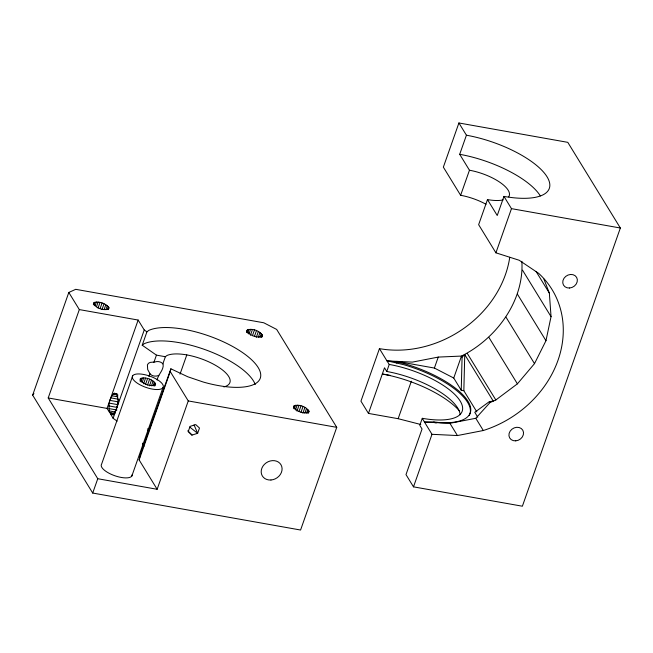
<?xml version="1.0" encoding="UTF-8"?>
<svg xmlns="http://www.w3.org/2000/svg" width="653" height="653" viewBox="0 0 653 653"><rect width="100%" height="100%" fill="white"/><g stroke="black" fill="none" stroke-linecap="round" stroke-linejoin="round"><path stroke-width="0.98" d="M114.781 413.692L109.761 412.761C108.031 406.297 109.059 397.946 114.202 393.294L116.324 393.645C119.581 400.044 117.883 409.415 112.683 414.337L110.561 413.994L113.124 418.328L117.148 421.136M476.837 411.912L463.842 390.731L461.247 390.274L462.079 357.06L461.475 356.073L438.253 357.085L412.378 362.113L387.588 360.938L386.951 360.88L379.442 348.637A103.329 87.755 -31.5 0 0 509.756 257.298M463.842 390.731L464.748 354.612L462.079 357.06M118.528 400.142L116.977 407.366L109.002 405.946M461.247 390.274L453.745 378.03L461.475 356.073C496.092 338.76 524.22 301.188 521.878 261.314M386.951 360.88L389.237 364.447A59.823 21.827 19.4 0 1 460.194 401.064A59.823 21.827 19.4 0 1 422.279 418.304L424.491 422.075L449.917 423.307L475.792 418.279L490.003 402.583L495.839 399.979L517.396 383.842L534.505 363.631L545.973 340.711L551.042 316.656L549.353 293.099L543.925 279.109M170.874 368.798L170.245 371.557L188.26 400.926L157.144 489.285L139.13 459.916L140.322 454.676L170.874 368.798L187.77 376.765L203.222 382.021A62.541 22.822 19.4 0 0 251.78 359.942A62.541 22.822 19.4 0 0 148.819 330.385L146.925 331.846L142.215 345.217L156.442 355.134L165.372 356.718L166.915 355.526A35.352 12.897 19.4 0 1 214.315 364.635A35.352 12.897 19.4 0 1 223.889 386.927M155.585 383.972L155.39 384.723C150.402 387.017 142.819 384.193 140.085 379.515L140.281 378.764C145.268 376.471 152.851 379.295 155.585 383.972L154.916 385.89M247.152 330.181L246.956 330.932C249.691 335.609 257.282 338.434 262.261 336.14L262.465 335.381C259.723 330.704 252.14 327.888 247.152 330.181L246.475 332.099M309.008 411.268L308.812 412.019C303.825 414.312 296.242 411.488 293.499 406.811L293.703 406.06C298.682 403.766 306.273 406.582 309.008 411.268L308.33 413.186M32.65 395.138L68.81 292.454L75.707 289.32L263.771 322.778L276.676 329.43L336.736 427.34L300.576 530.024L92.71 493.048L32.65 395.138L33.932 393.555M157.144 489.285L97.762 478.722L48.208 397.946L79.323 309.587L68.81 292.454M93.363 304.494L94.032 302.576C99.166 300.976 105.753 303.4 108.945 307.669L108.537 309.155C103.403 310.746 96.824 308.322 93.624 304.061L94.032 302.576M93.983 305.024L94.995 302.143M95.036 305.808L96.391 301.964M96.424 306.853L98.113 302.053M98.023 308.167L100.048 302.404M100.048 308.747L102.072 302.992M102.015 309.53L104.047 303.767M104.137 309.489L105.827 304.69M105.949 309.538L107.304 305.694M107.353 309.587L108.365 306.706M108.267 309.587L108.945 307.669M114.748 413.651L109.761 412.761L107.035 408.411L138.15 320.052L79.323 309.587M113.124 418.328L144.24 329.969L138.15 320.052M132.722 375.785L101.607 464.144A16.317 5.95 19.4 0 0 115.197 475.874A16.317 5.95 19.4 0 0 132.224 474.551M92.71 493.048L97.762 478.722M139.979 381.091L140.991 378.218M140.819 381.744L142.174 377.907M142.044 382.658L143.742 377.858M143.554 383.833L145.586 378.071M145.554 384.299L147.578 378.536M148.925 376.503L149.929 373.63L147.692 369.557L147.407 364.896L148.451 363.313L150.214 362.391L154.908 361.974A8.154 6.93 -31.5 0 1 162.336 363.288L163.128 364.154C164.025 370.178 157.944 374.398 157.136 380.095M153.871 362.431L156.442 355.134M147.57 384.984L149.594 379.222M149.464 385.841L151.488 380.079M151.447 385.85L153.137 381.05M153.071 385.907L154.426 382.07M154.247 385.947L155.259 383.066M162.834 363.917L165.372 356.718M131.833 476.061L162.948 387.702A16.317 5.95 19.4 0 0 143.334 374.398A16.317 5.95 19.4 0 0 137.228 383.131A16.317 5.95 19.4 0 0 162.948 387.702M139.13 459.916L170.245 371.557M180.032 374.145L186.799 354.914M246.85 332.508L247.862 329.626M247.691 333.161L249.046 329.316M248.924 334.075L250.613 329.267M250.426 335.25L252.458 329.487M252.425 335.715L254.45 329.953M254.441 336.401L256.466 330.638M256.335 337.258L258.368 331.495M258.319 337.266L260.008 332.467M259.943 337.323L261.298 333.487M261.118 337.356L262.131 334.483M261.788 337.307L262.465 335.381M293.401 408.386L294.413 405.505M294.242 409.039L295.597 405.195M295.466 409.953L297.156 405.146M296.976 411.129L299.001 405.366M298.976 411.594L301 405.831M300.992 412.28L303.016 406.517M302.886 413.137L304.91 407.374M304.869 413.145L306.559 408.345M306.494 413.202L307.841 409.366M307.669 413.235L308.681 410.362M379.442 348.637L360.946 401.179L368.455 413.414L398.15 418.695L420.793 424.499M422.279 418.304L419.797 425.323L422.05 428.997L405.995 474.609L413.496 486.844L522.376 506.214L620.35 228.011L567.792 142.346L458.912 122.976L443.354 167.152L460.626 195.296A32.634 11.909 19.4 0 1 486.012 204.267M368.455 413.414L384.511 367.802L386.764 371.475A59.823 21.827 19.4 0 1 460.145 414.72M508.687 196.831A32.634 11.909 19.4 0 0 469.458 170.229L459.696 154.312L466.422 135.212L458.912 122.976M386.764 371.475L389.237 364.447M460.626 195.296L469.458 170.229M398.15 418.695L411.349 381.213M503.202 199.9A32.634 11.909 19.4 0 1 487.473 199.598L478.641 224.673L495.913 252.825L519.159 260.245L538.652 273.346A103.329 87.755 -31.5 0 1 483.302 430.515L457.426 435.551L432 434.31L424.491 422.075M425.087 422.067L433.935 421.936L440.285 422.687A67.977 24.806 19.4 0 0 468.005 401.285A67.977 24.806 19.4 0 0 404.027 363.574L397.146 361.966L396.771 361.354L434.392 368.047L438.253 357.085M466.422 135.212A67.977 24.806 19.4 0 1 547.059 176.816A67.977 24.806 19.4 0 1 503.961 196.406L497.235 215.506L487.473 199.598M413.496 486.844L432 434.31M495.913 252.825L511.47 208.642L503.961 196.406M396.755 363.068L397.146 361.966L387.588 360.938L403.636 364.668A67.977 24.806 19.4 0 1 469.221 415.406M142.215 345.217L144.109 343.764A62.541 22.822 19.4 0 1 206.25 350.057A62.541 22.822 19.4 0 1 255.241 384.535M464.748 354.612L493.276 401.122L489.399 401.595L474.764 412.304L477.767 417.194M158.818 375.32L157.961 375.704A8.154 6.93 -31.5 0 1 150.541 374.381L149.929 373.63M192.006 435.094L197.647 433.306L199.5 428.05L195.712 424.589L190.072 426.376L188.219 431.625L192.006 435.094L187.819 430.768M511.47 208.642L620.35 228.011M390.249 375.418L382.332 374.014A67.977 24.806 19.4 0 1 459.655 411.145M436.294 422.899L434.31 422.548L433.935 421.936M188.26 400.926L336.736 427.34M114.202 393.294L117.197 393.832M113.026 394.208L118.013 395.089M111.875 395.767L117.867 396.836M110.839 397.881L118.822 399.301M109.973 400.395L117.956 401.815M109.345 403.146L117.328 404.566M108.953 408.59L116.936 410.011M48.208 397.946L107.035 408.411M109.214 410.917L115.197 411.986M110.561 413.994L113.557 414.524M111.557 414.533L113.557 414.884M434.392 368.047L453.745 378.03M144.24 329.969L146.925 331.846M189.754 427.111L197.647 433.306L194.072 424.923M142.403 445.028L143.995 446.285M536.146 271.566L549.353 293.099M522.514 270.146L551.042 316.656M517.445 294.209L545.973 340.711M505.969 317.121L534.505 363.631M488.868 337.34L517.396 383.842M467.311 353.469L495.839 399.979M489.399 401.595L490.003 402.583M475.792 418.279L483.302 430.515M449.917 423.307L457.426 435.551M459.696 154.312A67.977 24.806 19.4 0 1 540.325 195.916M143.807 444.505A32.634 11.909 19.4 0 1 142.476 443.158M147.505 430.449A32.634 11.909 19.4 0 1 149.145 430.286M147.398 428.988A35.352 12.897 19.4 0 1 149.325 428.907M569.571 288.014A7.616 6.465 -31.5 0 0 576.615 277.378A7.616 6.465 -31.5 0 0 563.972 278.317A7.616 6.465 -31.5 0 0 569.571 288.014M515.748 440.848A7.616 6.465 -31.5 0 0 522.792 430.213A7.616 6.465 -31.5 0 0 510.148 431.151A7.616 6.465 -31.5 0 0 515.748 440.848M270.954 480.004A10.881 9.24 -31.5 0 0 281.019 464.814A10.881 9.24 -31.5 0 0 262.947 466.144A10.881 9.24 -31.5 0 0 270.954 480.004"/></g></svg>
